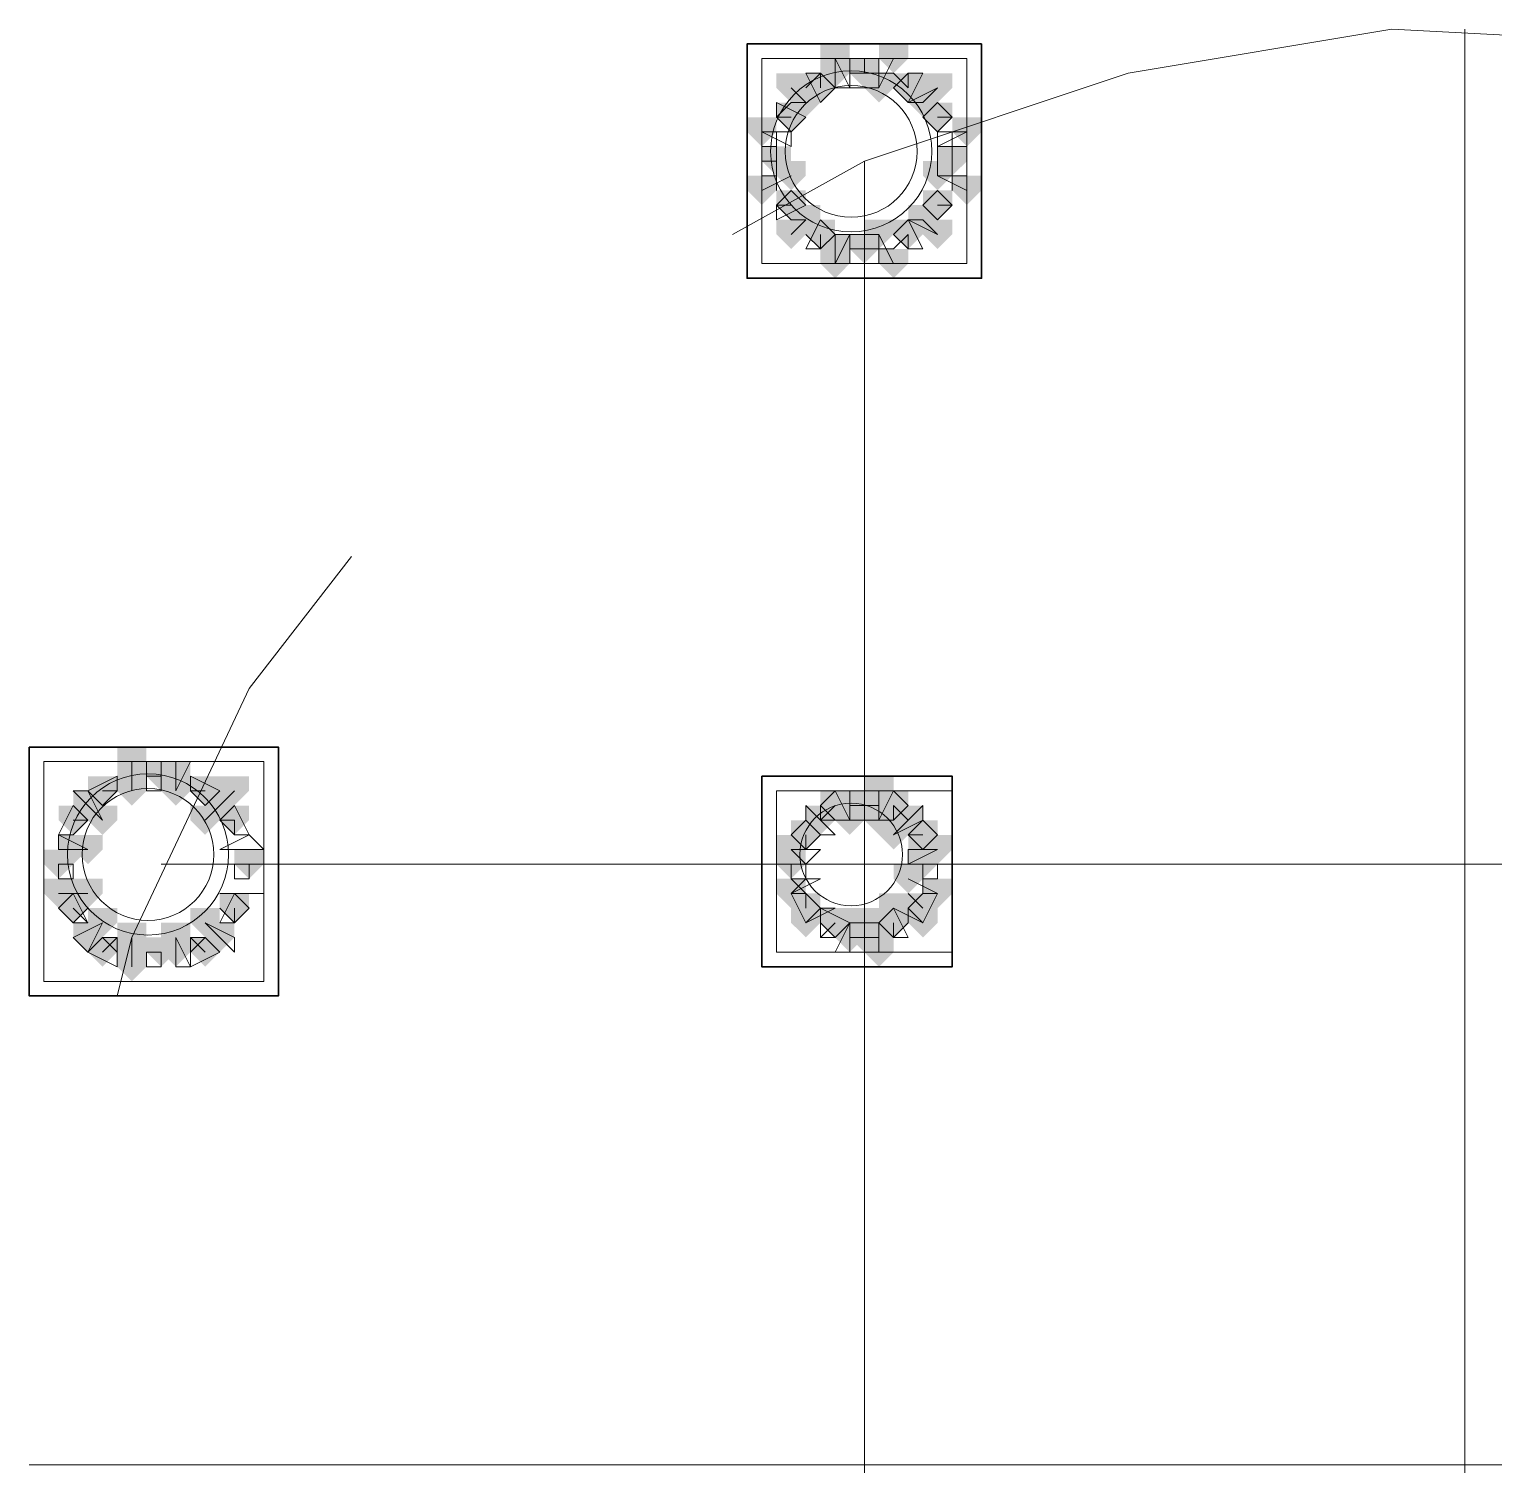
# Model space of a CAD drawing. Header units: millimetres. Extents: x 2315 to 4619, y 1334 to 1897.
# Drawn here: x 4026.05 to 4032.16, y 1554.71 to 1560.69 of the extents above; entities that cross this region are included whole.
import ezdxf

# ---------------------------------------------------------------- set-up
doc = ezdxf.new("R2010")
doc.units = ezdxf.units.MM
for name, color, linetype, true_color in [('PDF_10', 7, 'Continuous', 0x00b85c), ('PDF_AXIS', 7, 'Continuous', 0x00b85c), ('PDF_柱构件', 7, 'Continuous', 0x00b85c), ('PDF_转运站初步方案', 7, 'Continuous', 0x00b85c)]:
    doc.layers.add(name, color=color, linetype=linetype, true_color=true_color)
doc.layers.add('PDF_中心线层', color=1, linetype='Continuous')
doc.layers.add('PDF_粗实线层', color=7, linetype='Continuous')

msp = doc.modelspace()

# ---------------------------------------------------------------- hatches: boundary and pattern name
at = {"layer": 'PDF_10', "transparency": 33554559}
for points in [[(4029.5312, 1560.5703), (4029.4701, 1560.5703), (4029.4701, 1560.5093), (4029.5312, 1560.4482), (4029.5923, 1560.5093), (4029.5923, 1560.5703)], [(4029.5312, 1560.5703), (4029.4701, 1560.5703), (4029.4701, 1560.5093), (4029.5312, 1560.4482), (4029.5923, 1560.5093), (4029.5923, 1560.5703)], [(4029.348, 1560.5093), (4029.2869, 1560.5093), (4029.2869, 1560.4482), (4029.348, 1560.3871), (4029.4091, 1560.4482), (4029.4091, 1560.5093)], [(4029.348, 1560.5093), (4029.2869, 1560.5093), (4029.2869, 1560.4482), (4029.348, 1560.3871), (4029.4091, 1560.4482), (4029.4091, 1560.5093)], [(4029.7145, 1560.5093), (4029.6534, 1560.5093), (4029.6534, 1560.4482), (4029.7145, 1560.3871), (4029.7755, 1560.4482), (4029.7755, 1560.5093)], [(4029.7145, 1560.5093), (4029.6534, 1560.5093), (4029.6534, 1560.4482), (4029.7145, 1560.3871), (4029.7755, 1560.4482), (4029.7755, 1560.5093)], [(4029.2258, 1560.3871), (4029.1647, 1560.3871), (4029.1647, 1560.326), (4029.2258, 1560.2649), (4029.2869, 1560.326), (4029.2869, 1560.3871)], [(4029.2258, 1560.3871), (4029.1647, 1560.3871), (4029.1647, 1560.326), (4029.2258, 1560.2649), (4029.2869, 1560.326), (4029.2869, 1560.3871)], [(4029.8366, 1560.3871), (4029.7755, 1560.3871), (4029.7755, 1560.326), (4029.8366, 1560.2649), (4029.8977, 1560.326), (4029.8977, 1560.3871)], [(4029.8366, 1560.3871), (4029.7755, 1560.3871), (4029.7755, 1560.326), (4029.8366, 1560.2649), (4029.8977, 1560.326), (4029.8977, 1560.3871)], [(4029.1647, 1560.2039), (4029.1036, 1560.2039), (4029.1036, 1560.1428), (4029.1647, 1560.0817), (4029.2258, 1560.1428), (4029.2258, 1560.2039)], [(4029.1647, 1560.2039), (4029.1036, 1560.2039), (4029.1036, 1560.1428), (4029.1647, 1560.0817), (4029.2258, 1560.1428), (4029.2258, 1560.2039)], [(4029.8977, 1560.2039), (4029.8366, 1560.2039), (4029.8366, 1560.1428), (4029.8977, 1560.0817), (4029.9588, 1560.1428), (4029.9588, 1560.2039)], [(4029.8977, 1560.2039), (4029.8366, 1560.2039), (4029.8366, 1560.1428), (4029.8977, 1560.0817), (4029.9588, 1560.1428), (4029.9588, 1560.2039)], [(4029.8977, 1560.2039), (4029.8366, 1560.2039), (4029.8366, 1560.1428), (4029.8977, 1560.0817), (4029.9588, 1560.1428), (4029.9588, 1560.2039)], [(4029.2258, 1560.0206), (4029.1647, 1560.0206), (4029.1647, 1559.9595), (4029.2258, 1559.8985), (4029.2869, 1559.9595), (4029.2869, 1560.0206)], [(4029.2258, 1560.0206), (4029.1647, 1560.0206), (4029.1647, 1559.9595), (4029.2258, 1559.8985), (4029.2869, 1559.9595), (4029.2869, 1560.0206)], [(4029.8366, 1560.0206), (4029.7755, 1560.0206), (4029.7755, 1559.9595), (4029.8366, 1559.8985), (4029.8977, 1559.9595), (4029.8977, 1560.0206)], [(4029.8366, 1560.0206), (4029.7755, 1560.0206), (4029.7755, 1559.9595), (4029.8366, 1559.8985), (4029.8977, 1559.9595), (4029.8977, 1560.0206)], [(4029.348, 1559.8985), (4029.2869, 1559.8985), (4029.2869, 1559.8374), (4029.348, 1559.7763), (4029.4091, 1559.8374), (4029.4091, 1559.8985)], [(4029.348, 1559.8985), (4029.2869, 1559.8985), (4029.2869, 1559.8374), (4029.348, 1559.7763), (4029.4091, 1559.8374), (4029.4091, 1559.8985)], [(4029.7145, 1559.8985), (4029.6534, 1559.8985), (4029.6534, 1559.8374), (4029.7145, 1559.7763), (4029.7755, 1559.8374), (4029.7755, 1559.8985)], [(4029.7145, 1559.8985), (4029.6534, 1559.8985), (4029.6534, 1559.8374), (4029.7145, 1559.7763), (4029.7755, 1559.8374), (4029.7755, 1559.8985)], [(4029.5312, 1559.8374), (4029.4701, 1559.8374), (4029.4701, 1559.7763), (4029.5312, 1559.7152), (4029.5923, 1559.7763), (4029.5923, 1559.8374)], [(4029.5312, 1559.8374), (4029.4701, 1559.8374), (4029.4701, 1559.7763), (4029.5312, 1559.7152), (4029.5923, 1559.7763), (4029.5923, 1559.8374)], [(4026.5993, 1557.6385), (4026.5382, 1557.6385), (4026.5382, 1557.5774), (4026.5993, 1557.5163), (4026.6604, 1557.5774), (4026.6604, 1557.6385)], [(4026.5993, 1557.6385), (4026.5382, 1557.6385), (4026.5382, 1557.5774), (4026.5993, 1557.5163), (4026.6604, 1557.5774), (4026.6604, 1557.6385)], [(4026.355, 1557.5774), (4026.2939, 1557.5774), (4026.2939, 1557.5163), (4026.355, 1557.4552), (4026.4161, 1557.5163), (4026.4161, 1557.5774)], [(4026.355, 1557.5774), (4026.2939, 1557.5774), (4026.2939, 1557.5163), (4026.355, 1557.4552), (4026.4161, 1557.5163), (4026.4161, 1557.5774)], [(4026.7826, 1557.5774), (4026.7215, 1557.5774), (4026.7215, 1557.5163), (4026.7826, 1557.4552), (4026.8436, 1557.5163), (4026.8436, 1557.5774)], [(4026.7826, 1557.5774), (4026.7215, 1557.5774), (4026.7215, 1557.5163), (4026.7826, 1557.4552), (4026.8436, 1557.5163), (4026.8436, 1557.5774)], [(4029.4091, 1557.5163), (4029.348, 1557.5163), (4029.348, 1557.4552), (4029.4091, 1557.3941), (4029.4701, 1557.4552), (4029.4701, 1557.5163)], [(4029.4091, 1557.5163), (4029.348, 1557.5163), (4029.348, 1557.4552), (4029.4091, 1557.3941), (4029.4701, 1557.4552), (4029.4701, 1557.5163)], [(4029.5312, 1557.5163), (4029.4701, 1557.5163), (4029.4701, 1557.4552), (4029.5312, 1557.3941), (4029.5923, 1557.4552), (4029.5923, 1557.5163)], [(4029.5312, 1557.5163), (4029.4701, 1557.5163), (4029.4701, 1557.4552), (4029.5312, 1557.3941), (4029.5923, 1557.4552), (4029.5923, 1557.5163)], [(4029.6534, 1557.5163), (4029.5923, 1557.5163), (4029.5923, 1557.4552), (4029.6534, 1557.3941), (4029.7145, 1557.4552), (4029.7145, 1557.5163)], [(4029.6534, 1557.5163), (4029.5923, 1557.5163), (4029.5923, 1557.4552), (4029.6534, 1557.3941), (4029.7145, 1557.4552), (4029.7145, 1557.5163)], [(4026.2328, 1557.4552), (4026.1718, 1557.4552), (4026.1718, 1557.3941), (4026.2328, 1557.333), (4026.2939, 1557.3941), (4026.2939, 1557.4552)], [(4026.2328, 1557.4552), (4026.1718, 1557.4552), (4026.1718, 1557.3941), (4026.2328, 1557.333), (4026.2939, 1557.3941), (4026.2939, 1557.4552)], [(4026.9047, 1557.4552), (4026.8436, 1557.4552), (4026.8436, 1557.3941), (4026.9047, 1557.333), (4026.9658, 1557.3941), (4026.9658, 1557.4552)], [(4026.9047, 1557.4552), (4026.8436, 1557.4552), (4026.8436, 1557.3941), (4026.9047, 1557.333), (4026.9658, 1557.3941), (4026.9658, 1557.4552)], [(4029.2869, 1557.3941), (4029.2258, 1557.3941), (4029.2258, 1557.333), (4029.2869, 1557.272), (4029.348, 1557.333), (4029.348, 1557.3941)], [(4029.2869, 1557.3941), (4029.2258, 1557.3941), (4029.2258, 1557.333), (4029.2869, 1557.272), (4029.348, 1557.333), (4029.348, 1557.3941)], [(4029.2869, 1557.3941), (4029.2258, 1557.3941), (4029.2258, 1557.333), (4029.2869, 1557.272), (4029.348, 1557.333), (4029.348, 1557.3941)], [(4029.7755, 1557.3941), (4029.7145, 1557.3941), (4029.7145, 1557.333), (4029.7755, 1557.272), (4029.8366, 1557.333), (4029.8366, 1557.3941)], [(4029.7755, 1557.3941), (4029.7145, 1557.3941), (4029.7145, 1557.333), (4029.7755, 1557.272), (4029.8366, 1557.333), (4029.8366, 1557.3941)], [(4026.1718, 1557.272), (4026.1107, 1557.272), (4026.1107, 1557.2109), (4026.1718, 1557.1498), (4026.2328, 1557.2109), (4026.2328, 1557.272)], [(4026.1718, 1557.272), (4026.1107, 1557.272), (4026.1107, 1557.2109), (4026.1718, 1557.1498), (4026.2328, 1557.2109), (4026.2328, 1557.272)], [(4026.9658, 1557.272), (4026.9047, 1557.272), (4026.9047, 1557.2109), (4026.9658, 1557.1498), (4027.0269, 1557.2109), (4027.0269, 1557.272)], [(4026.9658, 1557.272), (4026.9047, 1557.272), (4026.9047, 1557.2109), (4026.9658, 1557.1498), (4027.0269, 1557.2109), (4027.0269, 1557.272)], [(4029.2258, 1557.272), (4029.1647, 1557.272), (4029.1647, 1557.2109), (4029.2258, 1557.1498), (4029.2869, 1557.2109), (4029.2869, 1557.272)], [(4029.2258, 1557.272), (4029.1647, 1557.272), (4029.1647, 1557.2109), (4029.2258, 1557.1498), (4029.2869, 1557.2109), (4029.2869, 1557.272)], [(4029.7755, 1557.272), (4029.7145, 1557.272), (4029.7145, 1557.2109), (4029.7755, 1557.1498), (4029.8366, 1557.2109), (4029.8366, 1557.272)], [(4029.7755, 1557.272), (4029.7145, 1557.272), (4029.7145, 1557.2109), (4029.7755, 1557.1498), (4029.8366, 1557.2109), (4029.8366, 1557.272)], [(4026.2328, 1557.0887), (4026.1718, 1557.0887), (4026.1718, 1557.0276), (4026.2328, 1556.9666), (4026.2939, 1557.0276), (4026.2939, 1557.0887)], [(4026.2328, 1557.0887), (4026.1718, 1557.0887), (4026.1718, 1557.0276), (4026.2328, 1556.9666), (4026.2939, 1557.0276), (4026.2939, 1557.0887)], [(4026.9047, 1557.0887), (4026.8436, 1557.0887), (4026.8436, 1557.0276), (4026.9047, 1556.9666), (4026.9658, 1557.0276), (4026.9658, 1557.0887)], [(4026.9047, 1557.0887), (4026.8436, 1557.0887), (4026.8436, 1557.0276), (4026.9047, 1556.9666), (4026.9658, 1557.0276), (4026.9658, 1557.0887)], [(4029.2869, 1557.0887), (4029.2258, 1557.0887), (4029.2258, 1557.0276), (4029.2869, 1556.9666), (4029.348, 1557.0276), (4029.348, 1557.0887)], [(4029.2869, 1557.0887), (4029.2258, 1557.0887), (4029.2258, 1557.0276), (4029.2869, 1556.9666), (4029.348, 1557.0276), (4029.348, 1557.0887)], [(4029.7755, 1557.0887), (4029.7145, 1557.0887), (4029.7145, 1557.0276), (4029.7755, 1556.9666), (4029.8366, 1557.0276), (4029.8366, 1557.0887)], [(4029.7755, 1557.0887), (4029.7145, 1557.0887), (4029.7145, 1557.0276), (4029.7755, 1556.9666), (4029.8366, 1557.0276), (4029.8366, 1557.0887)], [(4029.4091, 1557.0276), (4029.348, 1557.0276), (4029.348, 1556.9666), (4029.4091, 1556.9055), (4029.4701, 1556.9666), (4029.4701, 1557.0276)], [(4029.4091, 1557.0276), (4029.348, 1557.0276), (4029.348, 1556.9666), (4029.4091, 1556.9055), (4029.4701, 1556.9666), (4029.4701, 1557.0276)], [(4029.6534, 1557.0276), (4029.5923, 1557.0276), (4029.5923, 1556.9666), (4029.6534, 1556.9055), (4029.7145, 1556.9666), (4029.7145, 1557.0276)], [(4029.6534, 1557.0276), (4029.5923, 1557.0276), (4029.5923, 1556.9666), (4029.6534, 1556.9055), (4029.7145, 1556.9666), (4029.7145, 1557.0276)], [(4029.5312, 1556.9666), (4029.4701, 1556.9666), (4029.4701, 1556.9055), (4029.5312, 1556.8444), (4029.5923, 1556.9055), (4029.5923, 1556.9666)], [(4029.5312, 1556.9666), (4029.4701, 1556.9666), (4029.4701, 1556.9055), (4029.5312, 1556.8444), (4029.5923, 1556.9055), (4029.5923, 1556.9666)], [(4026.355, 1556.9055), (4026.2939, 1556.9055), (4026.2939, 1556.8444), (4026.355, 1556.7833), (4026.4161, 1556.8444), (4026.4161, 1556.9055)], [(4026.355, 1556.9055), (4026.2939, 1556.9055), (4026.2939, 1556.8444), (4026.355, 1556.7833), (4026.4161, 1556.8444), (4026.4161, 1556.9055)], [(4026.5993, 1556.9055), (4026.5382, 1556.9055), (4026.5382, 1556.8444), (4026.5993, 1556.7833), (4026.6604, 1556.8444), (4026.6604, 1556.9055)], [(4026.5993, 1556.9055), (4026.5382, 1556.9055), (4026.5382, 1556.8444), (4026.5993, 1556.7833), (4026.6604, 1556.8444), (4026.6604, 1556.9055)], [(4026.7826, 1556.9055), (4026.7215, 1556.9055), (4026.7215, 1556.8444), (4026.7826, 1556.7833), (4026.8436, 1556.8444), (4026.8436, 1556.9055)], [(4026.7826, 1556.9055), (4026.7215, 1556.9055), (4026.7215, 1556.8444), (4026.7826, 1556.7833), (4026.8436, 1556.8444), (4026.8436, 1556.9055)]]:
    msp.add_hatch(color=256, dxfattribs=at).paths.add_polyline_path(points)
at = {"layer": 'PDF_柱构件', "transparency": 33554559}
for points in [[(4029.4091, 1560.6314), (4029.348, 1560.6314), (4029.348, 1560.5703), (4029.4091, 1560.5093), (4029.4701, 1560.5703), (4029.4701, 1560.6314)], [(4029.6534, 1560.6314), (4029.5923, 1560.6314), (4029.5923, 1560.5703), (4029.6534, 1560.5093), (4029.7145, 1560.5703), (4029.7145, 1560.6314)], [(4029.4091, 1560.5703), (4029.348, 1560.5703), (4029.348, 1560.5093), (4029.4091, 1560.4482), (4029.4701, 1560.5093), (4029.4701, 1560.5703)], [(4029.2258, 1560.5093), (4029.1647, 1560.5093), (4029.1647, 1560.4482), (4029.2258, 1560.3871), (4029.2869, 1560.4482), (4029.2869, 1560.5093)], [(4029.5923, 1560.5093), (4029.5312, 1560.5093), (4029.5312, 1560.4482), (4029.5923, 1560.3871), (4029.6534, 1560.4482), (4029.6534, 1560.5093)], [(4029.8366, 1560.5093), (4029.7755, 1560.5093), (4029.7755, 1560.4482), (4029.8366, 1560.3871), (4029.8977, 1560.4482), (4029.8977, 1560.5093)], [(4029.2869, 1560.4482), (4029.2258, 1560.4482), (4029.2258, 1560.3871), (4029.2869, 1560.326), (4029.348, 1560.3871), (4029.348, 1560.4482)], [(4029.7755, 1560.4482), (4029.7145, 1560.4482), (4029.7145, 1560.3871), (4029.7755, 1560.326), (4029.8366, 1560.3871), (4029.8366, 1560.4482)], [(4029.1036, 1560.326), (4029.0426, 1560.326), (4029.0426, 1560.2649), (4029.1036, 1560.2039), (4029.1647, 1560.2649), (4029.1647, 1560.326)], [(4029.9588, 1560.326), (4029.8977, 1560.326), (4029.8977, 1560.2649), (4029.9588, 1560.2039), (4030.0199, 1560.2649), (4030.0199, 1560.326)], [(4029.2258, 1560.1428), (4029.1647, 1560.1428), (4029.1647, 1560.0817), (4029.2258, 1560.0206), (4029.2869, 1560.0817), (4029.2869, 1560.1428)], [(4029.8366, 1560.1428), (4029.7755, 1560.1428), (4029.7755, 1560.0817), (4029.8366, 1560.0206), (4029.8977, 1560.0817), (4029.8977, 1560.1428)], [(4029.1036, 1560.0817), (4029.0426, 1560.0817), (4029.0426, 1560.0206), (4029.1036, 1559.9595), (4029.1647, 1560.0206), (4029.1647, 1560.0817)], [(4029.9588, 1560.0817), (4029.8977, 1560.0817), (4029.8977, 1560.0206), (4029.9588, 1559.9595), (4030.0199, 1560.0206), (4030.0199, 1560.0817)], [(4029.2869, 1559.9595), (4029.2258, 1559.9595), (4029.2258, 1559.8985), (4029.2869, 1559.8374), (4029.348, 1559.8985), (4029.348, 1559.9595)], [(4029.7755, 1559.9595), (4029.7145, 1559.9595), (4029.7145, 1559.8985), (4029.7755, 1559.8374), (4029.8366, 1559.8985), (4029.8366, 1559.9595)], [(4029.2258, 1559.8985), (4029.1647, 1559.8985), (4029.1647, 1559.8374), (4029.2258, 1559.7763), (4029.2869, 1559.8374), (4029.2869, 1559.8985)], [(4029.5923, 1559.8985), (4029.5312, 1559.8985), (4029.5312, 1559.8374), (4029.5923, 1559.7763), (4029.6534, 1559.8374), (4029.6534, 1559.8985)], [(4029.8366, 1559.8985), (4029.7755, 1559.8985), (4029.7755, 1559.8374), (4029.8366, 1559.7763), (4029.8977, 1559.8374), (4029.8977, 1559.8985)], [(4029.4091, 1559.8374), (4029.348, 1559.8374), (4029.348, 1559.7763), (4029.4091, 1559.7152), (4029.4701, 1559.7763), (4029.4701, 1559.8374)], [(4029.4091, 1559.7763), (4029.348, 1559.7763), (4029.348, 1559.7152), (4029.4091, 1559.6541), (4029.4701, 1559.7152), (4029.4701, 1559.7763)], [(4029.6534, 1559.7763), (4029.5923, 1559.7763), (4029.5923, 1559.7152), (4029.6534, 1559.6541), (4029.7145, 1559.7152), (4029.7145, 1559.7763)], [(4026.4772, 1557.6995), (4026.4161, 1557.6995), (4026.4161, 1557.6385), (4026.4772, 1557.5774), (4026.5382, 1557.6385), (4026.5382, 1557.6995)], [(4026.4772, 1557.6385), (4026.4161, 1557.6385), (4026.4161, 1557.5774), (4026.4772, 1557.5163), (4026.5382, 1557.5774), (4026.5382, 1557.6385)], [(4026.6604, 1557.6385), (4026.5993, 1557.6385), (4026.5993, 1557.5774), (4026.6604, 1557.5163), (4026.7215, 1557.5774), (4026.7215, 1557.6385)], [(4026.4772, 1557.5774), (4026.4161, 1557.5774), (4026.4161, 1557.5163), (4026.4772, 1557.4552), (4026.5382, 1557.5163), (4026.5382, 1557.5774)], [(4026.6604, 1557.5774), (4026.5993, 1557.5774), (4026.5993, 1557.5163), (4026.6604, 1557.4552), (4026.7215, 1557.5163), (4026.7215, 1557.5774)], [(4026.9047, 1557.5774), (4026.8436, 1557.5774), (4026.8436, 1557.5163), (4026.9047, 1557.4552), (4026.9658, 1557.5163), (4026.9658, 1557.5774)], [(4029.5923, 1557.5774), (4029.5312, 1557.5774), (4029.5312, 1557.5163), (4029.5923, 1557.4552), (4029.6534, 1557.5163), (4029.6534, 1557.5774)], [(4026.2939, 1557.5163), (4026.2328, 1557.5163), (4026.2328, 1557.4552), (4026.2939, 1557.3941), (4026.355, 1557.4552), (4026.355, 1557.5163)], [(4026.8436, 1557.5163), (4026.7826, 1557.5163), (4026.7826, 1557.4552), (4026.8436, 1557.3941), (4026.9047, 1557.4552), (4026.9047, 1557.5163)], [(4029.4701, 1557.5163), (4029.4091, 1557.5163), (4029.4091, 1557.4552), (4029.4701, 1557.3941), (4029.5312, 1557.4552), (4029.5312, 1557.5163)], [(4029.5923, 1557.5163), (4029.5312, 1557.5163), (4029.5312, 1557.4552), (4029.5923, 1557.3941), (4029.6534, 1557.4552), (4029.6534, 1557.5163)], [(4026.355, 1557.4552), (4026.2939, 1557.4552), (4026.2939, 1557.3941), (4026.355, 1557.333), (4026.4161, 1557.3941), (4026.4161, 1557.4552)], [(4026.7826, 1557.4552), (4026.7215, 1557.4552), (4026.7215, 1557.3941), (4026.7826, 1557.333), (4026.8436, 1557.3941), (4026.8436, 1557.4552)], [(4029.348, 1557.4552), (4029.2869, 1557.4552), (4029.2869, 1557.3941), (4029.348, 1557.333), (4029.4091, 1557.3941), (4029.4091, 1557.4552)], [(4029.4701, 1557.4552), (4029.4091, 1557.4552), (4029.4091, 1557.3941), (4029.4701, 1557.333), (4029.5312, 1557.3941), (4029.5312, 1557.4552)], [(4029.5923, 1557.4552), (4029.5312, 1557.4552), (4029.5312, 1557.3941), (4029.5923, 1557.333), (4029.6534, 1557.3941), (4029.6534, 1557.4552)], [(4029.7145, 1557.4552), (4029.6534, 1557.4552), (4029.6534, 1557.3941), (4029.7145, 1557.333), (4029.7755, 1557.3941), (4029.7755, 1557.4552)], [(4029.6534, 1557.3941), (4029.5923, 1557.3941), (4029.5923, 1557.333), (4029.6534, 1557.272), (4029.7145, 1557.333), (4029.7145, 1557.3941)], [(4026.2328, 1557.333), (4026.1718, 1557.333), (4026.1718, 1557.272), (4026.2328, 1557.2109), (4026.2939, 1557.272), (4026.2939, 1557.333)], [(4026.2939, 1557.333), (4026.2328, 1557.333), (4026.2328, 1557.272), (4026.2939, 1557.2109), (4026.355, 1557.272), (4026.355, 1557.333)], [(4029.2258, 1557.333), (4029.1647, 1557.333), (4029.1647, 1557.272), (4029.2258, 1557.2109), (4029.2869, 1557.272), (4029.2869, 1557.333)], [(4029.7755, 1557.333), (4029.7145, 1557.333), (4029.7145, 1557.272), (4029.7755, 1557.2109), (4029.8366, 1557.272), (4029.8366, 1557.333)], [(4029.8366, 1557.333), (4029.7755, 1557.333), (4029.7755, 1557.272), (4029.8366, 1557.2109), (4029.8977, 1557.272), (4029.8977, 1557.333)], [(4029.7145, 1557.2109), (4029.6534, 1557.2109), (4029.6534, 1557.1498), (4029.7145, 1557.0887), (4029.7755, 1557.1498), (4029.7755, 1557.2109)], [(4026.1718, 1557.1498), (4026.1107, 1557.1498), (4026.1107, 1557.0887), (4026.1718, 1557.0276), (4026.2328, 1557.0887), (4026.2328, 1557.1498)], [(4026.2328, 1557.1498), (4026.1718, 1557.1498), (4026.1718, 1557.0887), (4026.2328, 1557.0276), (4026.2939, 1557.0887), (4026.2939, 1557.1498)], [(4026.2939, 1557.1498), (4026.2328, 1557.1498), (4026.2328, 1557.0887), (4026.2939, 1557.0276), (4026.355, 1557.0887), (4026.355, 1557.1498)], [(4029.2258, 1557.1498), (4029.1647, 1557.1498), (4029.1647, 1557.0887), (4029.2258, 1557.0276), (4029.2869, 1557.0887), (4029.2869, 1557.1498)], [(4029.8366, 1557.1498), (4029.7755, 1557.1498), (4029.7755, 1557.0887), (4029.8366, 1557.0276), (4029.8977, 1557.0887), (4029.8977, 1557.1498)], [(4029.6534, 1557.0887), (4029.5923, 1557.0887), (4029.5923, 1557.0276), (4029.6534, 1556.9666), (4029.7145, 1557.0276), (4029.7145, 1557.0887)], [(4026.355, 1557.0276), (4026.2939, 1557.0276), (4026.2939, 1556.9666), (4026.355, 1556.9055), (4026.4161, 1556.9666), (4026.4161, 1557.0276)], [(4026.7826, 1557.0276), (4026.7215, 1557.0276), (4026.7215, 1556.9666), (4026.7826, 1556.9055), (4026.8436, 1556.9666), (4026.8436, 1557.0276)], [(4029.2869, 1557.0276), (4029.2258, 1557.0276), (4029.2258, 1556.9666), (4029.2869, 1556.9055), (4029.348, 1556.9666), (4029.348, 1557.0276)], [(4029.4701, 1557.0276), (4029.4091, 1557.0276), (4029.4091, 1556.9666), (4029.4701, 1556.9055), (4029.5312, 1556.9666), (4029.5312, 1557.0276)], [(4029.5923, 1557.0276), (4029.5312, 1557.0276), (4029.5312, 1556.9666), (4029.5923, 1556.9055), (4029.6534, 1556.9666), (4029.6534, 1557.0276)], [(4029.7755, 1557.0276), (4029.7145, 1557.0276), (4029.7145, 1556.9666), (4029.7755, 1556.9055), (4029.8366, 1556.9666), (4029.8366, 1557.0276)], [(4026.2939, 1556.9666), (4026.2328, 1556.9666), (4026.2328, 1556.9055), (4026.2939, 1556.8444), (4026.355, 1556.9055), (4026.355, 1556.9666)], [(4026.4772, 1556.9666), (4026.4161, 1556.9666), (4026.4161, 1556.9055), (4026.4772, 1556.8444), (4026.5382, 1556.9055), (4026.5382, 1556.9666)], [(4026.6604, 1556.9666), (4026.5993, 1556.9666), (4026.5993, 1556.9055), (4026.6604, 1556.8444), (4026.7215, 1556.9055), (4026.7215, 1556.9666)], [(4026.8436, 1556.9666), (4026.7826, 1556.9666), (4026.7826, 1556.9055), (4026.8436, 1556.8444), (4026.9047, 1556.9055), (4026.9047, 1556.9666)], [(4029.4701, 1556.9666), (4029.4091, 1556.9666), (4029.4091, 1556.9055), (4029.4701, 1556.8444), (4029.5312, 1556.9055), (4029.5312, 1556.9666)], [(4029.5923, 1556.9666), (4029.5312, 1556.9666), (4029.5312, 1556.9055), (4029.5923, 1556.8444), (4029.6534, 1556.9055), (4029.6534, 1556.9666)], [(4026.4772, 1556.9055), (4026.4161, 1556.9055), (4026.4161, 1556.8444), (4026.4772, 1556.7833), (4026.5382, 1556.8444), (4026.5382, 1556.9055)], [(4026.6604, 1556.9055), (4026.5993, 1556.9055), (4026.5993, 1556.8444), (4026.6604, 1556.7833), (4026.7215, 1556.8444), (4026.7215, 1556.9055)], [(4029.5923, 1556.9055), (4029.5312, 1556.9055), (4029.5312, 1556.8444), (4029.5923, 1556.7833), (4029.6534, 1556.8444), (4029.6534, 1556.9055)], [(4026.4772, 1556.8444), (4026.4161, 1556.8444), (4026.4161, 1556.7833), (4026.4772, 1556.7222), (4026.5382, 1556.7833), (4026.5382, 1556.8444)]]:
    msp.add_hatch(color=256, dxfattribs=at).paths.add_polyline_path(points)
at = {"layer": 'PDF_转运站初步方案', "transparency": 33554559}
for points in [[(4029.5312, 1560.5703), (4029.4701, 1560.5703), (4029.4701, 1560.5093), (4029.5312, 1560.4482), (4029.5923, 1560.5093), (4029.5923, 1560.5703)], [(4029.5312, 1560.5703), (4029.4701, 1560.5703), (4029.4701, 1560.5093), (4029.5312, 1560.4482), (4029.5923, 1560.5093), (4029.5923, 1560.5703)], [(4029.348, 1560.5093), (4029.2869, 1560.5093), (4029.2869, 1560.4482), (4029.348, 1560.3871), (4029.4091, 1560.4482), (4029.4091, 1560.5093)], [(4029.348, 1560.5093), (4029.2869, 1560.5093), (4029.2869, 1560.4482), (4029.348, 1560.3871), (4029.4091, 1560.4482), (4029.4091, 1560.5093)], [(4029.7145, 1560.5093), (4029.6534, 1560.5093), (4029.6534, 1560.4482), (4029.7145, 1560.3871), (4029.7755, 1560.4482), (4029.7755, 1560.5093)], [(4029.7145, 1560.5093), (4029.6534, 1560.5093), (4029.6534, 1560.4482), (4029.7145, 1560.3871), (4029.7755, 1560.4482), (4029.7755, 1560.5093)], [(4029.2258, 1560.3871), (4029.1647, 1560.3871), (4029.1647, 1560.326), (4029.2258, 1560.2649), (4029.2869, 1560.326), (4029.2869, 1560.3871)], [(4029.2258, 1560.3871), (4029.1647, 1560.3871), (4029.1647, 1560.326), (4029.2258, 1560.2649), (4029.2869, 1560.326), (4029.2869, 1560.3871)], [(4029.8366, 1560.3871), (4029.7755, 1560.3871), (4029.7755, 1560.326), (4029.8366, 1560.2649), (4029.8977, 1560.326), (4029.8977, 1560.3871)], [(4029.8366, 1560.3871), (4029.7755, 1560.3871), (4029.7755, 1560.326), (4029.8366, 1560.2649), (4029.8977, 1560.326), (4029.8977, 1560.3871)], [(4029.1647, 1560.2039), (4029.1036, 1560.2039), (4029.1036, 1560.1428), (4029.1647, 1560.0817), (4029.2258, 1560.1428), (4029.2258, 1560.2039)], [(4029.1647, 1560.2039), (4029.1036, 1560.2039), (4029.1036, 1560.1428), (4029.1647, 1560.0817), (4029.2258, 1560.1428), (4029.2258, 1560.2039)], [(4029.8977, 1560.2039), (4029.8366, 1560.2039), (4029.8366, 1560.1428), (4029.8977, 1560.0817), (4029.9588, 1560.1428), (4029.9588, 1560.2039)], [(4029.8977, 1560.2039), (4029.8366, 1560.2039), (4029.8366, 1560.1428), (4029.8977, 1560.0817), (4029.9588, 1560.1428), (4029.9588, 1560.2039)], [(4029.2258, 1560.0206), (4029.1647, 1560.0206), (4029.1647, 1559.9595), (4029.2258, 1559.8985), (4029.2869, 1559.9595), (4029.2869, 1560.0206)], [(4029.2258, 1560.0206), (4029.1647, 1560.0206), (4029.1647, 1559.9595), (4029.2258, 1559.8985), (4029.2869, 1559.9595), (4029.2869, 1560.0206)], [(4029.8366, 1560.0206), (4029.7755, 1560.0206), (4029.7755, 1559.9595), (4029.8366, 1559.8985), (4029.8977, 1559.9595), (4029.8977, 1560.0206)], [(4029.8366, 1560.0206), (4029.7755, 1560.0206), (4029.7755, 1559.9595), (4029.8366, 1559.8985), (4029.8977, 1559.9595), (4029.8977, 1560.0206)], [(4029.348, 1559.8985), (4029.2869, 1559.8985), (4029.2869, 1559.8374), (4029.348, 1559.7763), (4029.4091, 1559.8374), (4029.4091, 1559.8985)], [(4029.348, 1559.8985), (4029.2869, 1559.8985), (4029.2869, 1559.8374), (4029.348, 1559.7763), (4029.4091, 1559.8374), (4029.4091, 1559.8985)], [(4029.7145, 1559.8985), (4029.6534, 1559.8985), (4029.6534, 1559.8374), (4029.7145, 1559.7763), (4029.7755, 1559.8374), (4029.7755, 1559.8985)], [(4029.7145, 1559.8985), (4029.6534, 1559.8985), (4029.6534, 1559.8374), (4029.7145, 1559.7763), (4029.7755, 1559.8374), (4029.7755, 1559.8985)], [(4029.5312, 1559.8374), (4029.4701, 1559.8374), (4029.4701, 1559.7763), (4029.5312, 1559.7152), (4029.5923, 1559.7763), (4029.5923, 1559.8374)], [(4029.5312, 1559.8374), (4029.4701, 1559.8374), (4029.4701, 1559.7763), (4029.5312, 1559.7152), (4029.5923, 1559.7763), (4029.5923, 1559.8374)], [(4026.5993, 1557.6385), (4026.5382, 1557.6385), (4026.5382, 1557.5774), (4026.5993, 1557.5163), (4026.6604, 1557.5774), (4026.6604, 1557.6385)], [(4026.5993, 1557.6385), (4026.5382, 1557.6385), (4026.5382, 1557.5774), (4026.5993, 1557.5163), (4026.6604, 1557.5774), (4026.6604, 1557.6385)], [(4026.355, 1557.5774), (4026.2939, 1557.5774), (4026.2939, 1557.5163), (4026.355, 1557.4552), (4026.4161, 1557.5163), (4026.4161, 1557.5774)], [(4026.355, 1557.5774), (4026.2939, 1557.5774), (4026.2939, 1557.5163), (4026.355, 1557.4552), (4026.4161, 1557.5163), (4026.4161, 1557.5774)], [(4026.7826, 1557.5774), (4026.7215, 1557.5774), (4026.7215, 1557.5163), (4026.7826, 1557.4552), (4026.8436, 1557.5163), (4026.8436, 1557.5774)], [(4026.7826, 1557.5774), (4026.7215, 1557.5774), (4026.7215, 1557.5163), (4026.7826, 1557.4552), (4026.8436, 1557.5163), (4026.8436, 1557.5774)], [(4029.4091, 1557.5163), (4029.348, 1557.5163), (4029.348, 1557.4552), (4029.4091, 1557.3941), (4029.4701, 1557.4552), (4029.4701, 1557.5163)], [(4029.4091, 1557.5163), (4029.348, 1557.5163), (4029.348, 1557.4552), (4029.4091, 1557.3941), (4029.4701, 1557.4552), (4029.4701, 1557.5163)], [(4029.5312, 1557.5163), (4029.4701, 1557.5163), (4029.4701, 1557.4552), (4029.5312, 1557.3941), (4029.5923, 1557.4552), (4029.5923, 1557.5163)], [(4029.5312, 1557.5163), (4029.4701, 1557.5163), (4029.4701, 1557.4552), (4029.5312, 1557.3941), (4029.5923, 1557.4552), (4029.5923, 1557.5163)], [(4029.6534, 1557.5163), (4029.5923, 1557.5163), (4029.5923, 1557.4552), (4029.6534, 1557.3941), (4029.7145, 1557.4552), (4029.7145, 1557.5163)], [(4029.6534, 1557.5163), (4029.5923, 1557.5163), (4029.5923, 1557.4552), (4029.6534, 1557.3941), (4029.7145, 1557.4552), (4029.7145, 1557.5163)], [(4026.2328, 1557.4552), (4026.1718, 1557.4552), (4026.1718, 1557.3941), (4026.2328, 1557.333), (4026.2939, 1557.3941), (4026.2939, 1557.4552)], [(4026.2328, 1557.4552), (4026.1718, 1557.4552), (4026.1718, 1557.3941), (4026.2328, 1557.333), (4026.2939, 1557.3941), (4026.2939, 1557.4552)], [(4026.9047, 1557.4552), (4026.8436, 1557.4552), (4026.8436, 1557.3941), (4026.9047, 1557.333), (4026.9658, 1557.3941), (4026.9658, 1557.4552)], [(4026.9047, 1557.4552), (4026.8436, 1557.4552), (4026.8436, 1557.3941), (4026.9047, 1557.333), (4026.9658, 1557.3941), (4026.9658, 1557.4552)], [(4029.2869, 1557.3941), (4029.2258, 1557.3941), (4029.2258, 1557.333), (4029.2869, 1557.272), (4029.348, 1557.333), (4029.348, 1557.3941)], [(4029.2869, 1557.3941), (4029.2258, 1557.3941), (4029.2258, 1557.333), (4029.2869, 1557.272), (4029.348, 1557.333), (4029.348, 1557.3941)], [(4029.7755, 1557.3941), (4029.7145, 1557.3941), (4029.7145, 1557.333), (4029.7755, 1557.272), (4029.8366, 1557.333), (4029.8366, 1557.3941)], [(4029.7755, 1557.3941), (4029.7145, 1557.3941), (4029.7145, 1557.333), (4029.7755, 1557.272), (4029.8366, 1557.333), (4029.8366, 1557.3941)], [(4026.1718, 1557.272), (4026.1107, 1557.272), (4026.1107, 1557.2109), (4026.1718, 1557.1498), (4026.2328, 1557.2109), (4026.2328, 1557.272)], [(4026.1718, 1557.272), (4026.1107, 1557.272), (4026.1107, 1557.2109), (4026.1718, 1557.1498), (4026.2328, 1557.2109), (4026.2328, 1557.272)], [(4026.9658, 1557.272), (4026.9047, 1557.272), (4026.9047, 1557.2109), (4026.9658, 1557.1498), (4027.0269, 1557.2109), (4027.0269, 1557.272)], [(4026.9658, 1557.272), (4026.9047, 1557.272), (4026.9047, 1557.2109), (4026.9658, 1557.1498), (4027.0269, 1557.2109), (4027.0269, 1557.272)], [(4029.2258, 1557.272), (4029.1647, 1557.272), (4029.1647, 1557.2109), (4029.2258, 1557.1498), (4029.2869, 1557.2109), (4029.2869, 1557.272)], [(4029.2258, 1557.272), (4029.1647, 1557.272), (4029.1647, 1557.2109), (4029.2258, 1557.1498), (4029.2869, 1557.2109), (4029.2869, 1557.272)], [(4029.7755, 1557.272), (4029.7145, 1557.272), (4029.7145, 1557.2109), (4029.7755, 1557.1498), (4029.8366, 1557.2109), (4029.8366, 1557.272)], [(4029.7755, 1557.272), (4029.7145, 1557.272), (4029.7145, 1557.2109), (4029.7755, 1557.1498), (4029.8366, 1557.2109), (4029.8366, 1557.272)], [(4026.2328, 1557.0887), (4026.1718, 1557.0887), (4026.1718, 1557.0276), (4026.2328, 1556.9666), (4026.2939, 1557.0276), (4026.2939, 1557.0887)], [(4026.2328, 1557.0887), (4026.1718, 1557.0887), (4026.1718, 1557.0276), (4026.2328, 1556.9666), (4026.2939, 1557.0276), (4026.2939, 1557.0887)], [(4026.9047, 1557.0887), (4026.8436, 1557.0887), (4026.8436, 1557.0276), (4026.9047, 1556.9666), (4026.9658, 1557.0276), (4026.9658, 1557.0887)], [(4026.9047, 1557.0887), (4026.8436, 1557.0887), (4026.8436, 1557.0276), (4026.9047, 1556.9666), (4026.9658, 1557.0276), (4026.9658, 1557.0887)], [(4029.2869, 1557.0887), (4029.2258, 1557.0887), (4029.2258, 1557.0276), (4029.2869, 1556.9666), (4029.348, 1557.0276), (4029.348, 1557.0887)], [(4029.2869, 1557.0887), (4029.2258, 1557.0887), (4029.2258, 1557.0276), (4029.2869, 1556.9666), (4029.348, 1557.0276), (4029.348, 1557.0887)], [(4029.7755, 1557.0887), (4029.7145, 1557.0887), (4029.7145, 1557.0276), (4029.7755, 1556.9666), (4029.8366, 1557.0276), (4029.8366, 1557.0887)], [(4029.7755, 1557.0887), (4029.7145, 1557.0887), (4029.7145, 1557.0276), (4029.7755, 1556.9666), (4029.8366, 1557.0276), (4029.8366, 1557.0887)], [(4029.4091, 1557.0276), (4029.348, 1557.0276), (4029.348, 1556.9666), (4029.4091, 1556.9055), (4029.4701, 1556.9666), (4029.4701, 1557.0276)], [(4029.4091, 1557.0276), (4029.348, 1557.0276), (4029.348, 1556.9666), (4029.4091, 1556.9055), (4029.4701, 1556.9666), (4029.4701, 1557.0276)], [(4029.6534, 1557.0276), (4029.5923, 1557.0276), (4029.5923, 1556.9666), (4029.6534, 1556.9055), (4029.7145, 1556.9666), (4029.7145, 1557.0276)], [(4029.6534, 1557.0276), (4029.5923, 1557.0276), (4029.5923, 1556.9666), (4029.6534, 1556.9055), (4029.7145, 1556.9666), (4029.7145, 1557.0276)], [(4029.5312, 1556.9666), (4029.4701, 1556.9666), (4029.4701, 1556.9055), (4029.5312, 1556.8444), (4029.5923, 1556.9055), (4029.5923, 1556.9666)], [(4029.5312, 1556.9666), (4029.4701, 1556.9666), (4029.4701, 1556.9055), (4029.5312, 1556.8444), (4029.5923, 1556.9055), (4029.5923, 1556.9666)], [(4026.355, 1556.9055), (4026.2939, 1556.9055), (4026.2939, 1556.8444), (4026.355, 1556.7833), (4026.4161, 1556.8444), (4026.4161, 1556.9055)], [(4026.355, 1556.9055), (4026.2939, 1556.9055), (4026.2939, 1556.8444), (4026.355, 1556.7833), (4026.4161, 1556.8444), (4026.4161, 1556.9055)], [(4026.5993, 1556.9055), (4026.5382, 1556.9055), (4026.5382, 1556.8444), (4026.5993, 1556.7833), (4026.6604, 1556.8444), (4026.6604, 1556.9055)], [(4026.5993, 1556.9055), (4026.5382, 1556.9055), (4026.5382, 1556.8444), (4026.5993, 1556.7833), (4026.6604, 1556.8444), (4026.6604, 1556.9055)], [(4026.7826, 1556.9055), (4026.7215, 1556.9055), (4026.7215, 1556.8444), (4026.7826, 1556.7833), (4026.8436, 1556.8444), (4026.8436, 1556.9055)], [(4026.7826, 1556.9055), (4026.7215, 1556.9055), (4026.7215, 1556.8444), (4026.7826, 1556.7833), (4026.8436, 1556.8444), (4026.8436, 1556.9055)]]:
    msp.add_hatch(color=256, dxfattribs=at).paths.add_polyline_path(points)

# ---------------------------------------------------------------- linework, layer by layer
at = {"layer": 'PDF_10', "lineweight": 18}
for points in [[(4029.5312, 1560.5093), (4029.5312, 1560.5703)], [(4029.348, 1560.4482), (4029.348, 1560.5093), (4029.2869, 1560.4482)], [(4029.5923, 1560.5093), (4029.4701, 1560.5093)], [(4029.7145, 1560.5093), (4029.7145, 1560.4482), (4029.6534, 1560.5093)], [(4029.2258, 1560.3871), (4029.1647, 1560.326), (4029.2258, 1560.326)], [(4029.8366, 1560.326), (4029.8977, 1560.326), (4029.8366, 1560.3871)], [(4029.1647, 1560.2039), (4029.1647, 1560.0817)], [(4029.8977, 1560.0817), (4029.8977, 1560.2039)], [(4029.1647, 1560.1428), (4029.1036, 1560.1428)], [(4029.2258, 1559.9595), (4029.1647, 1559.9595), (4029.2258, 1559.8985)], [(4029.8366, 1559.8985), (4029.8977, 1559.9595), (4029.8366, 1559.9595)], [(4029.2869, 1559.8374), (4029.348, 1559.7763), (4029.348, 1559.8374)], [(4029.6534, 1559.7763), (4029.7145, 1559.8374), (4029.7145, 1559.7763)], [(4029.4701, 1559.7763), (4029.5923, 1559.7763)], [(4029.5312, 1559.7763), (4029.5312, 1559.7152)], [(4026.5382, 1557.5774), (4026.5993, 1557.5774), (4026.5993, 1557.5163)], [(4026.355, 1557.5163), (4026.4161, 1557.5163), (4026.355, 1557.5163)], [(4026.7826, 1557.5163), (4026.7215, 1557.5163), (4026.7826, 1557.5163)], [(4029.5312, 1557.4552), (4029.5312, 1557.5163)], [(4029.348, 1557.3941), (4029.4091, 1557.4552)], [(4029.4091, 1557.3941), (4029.348, 1557.4552)], [(4029.4701, 1557.4552), (4029.5923, 1557.4552)], [(4029.6534, 1557.3941), (4029.6534, 1557.4552), (4029.7145, 1557.3941)], [(4026.2328, 1557.333), (4026.2939, 1557.3941), (4026.2328, 1557.3941)], [(4026.8436, 1557.3941), (4026.9047, 1557.3941), (4026.9047, 1557.333)], [(4029.2869, 1557.272), (4029.2869, 1557.333)], [(4029.7755, 1557.333), (4029.7145, 1557.333), (4029.7755, 1557.272)], [(4026.1718, 1557.1498), (4026.1718, 1557.2109), (4026.2328, 1557.2109)], [(4026.9047, 1557.2109), (4026.9658, 1557.2109), (4026.9658, 1557.1498)], [(4029.2258, 1557.1498), (4029.2258, 1557.2109), (4029.2869, 1557.2109)], [(4029.8366, 1557.2109), (4029.7755, 1557.2109), (4029.7755, 1557.1498)], [(4029.2869, 1557.0276), (4029.2869, 1557.0887), (4029.2869, 1557.0276)], [(4029.7755, 1557.0887), (4029.7145, 1557.0276)], [(4029.7145, 1557.0887), (4029.7755, 1557.0276)], [(4026.2939, 1556.9666), (4026.2328, 1557.0276)], [(4026.2939, 1557.0276), (4026.2328, 1556.9666)], [(4026.9047, 1557.0276), (4026.9047, 1556.9666), (4026.8436, 1557.0276)], [(4029.4091, 1556.9055), (4029.348, 1556.9666)], [(4029.4091, 1556.9666), (4029.348, 1556.9055)], [(4029.5312, 1556.9666), (4029.5312, 1556.9055)], [(4029.7145, 1556.9666), (4029.6534, 1556.9055), (4029.6534, 1556.9666)], [(4026.4161, 1556.8444), (4026.355, 1556.9055)], [(4026.4161, 1556.9055), (4026.355, 1556.8444)], [(4026.7826, 1556.9055), (4026.7215, 1556.8444)], [(4026.7215, 1556.9055), (4026.7826, 1556.8444)], [(4029.5923, 1556.9055), (4029.4701, 1556.9055)], [(4026.5993, 1556.7833), (4026.5993, 1556.8444), (4026.5382, 1556.8444)]]:
    msp.add_lwpolyline(points, dxfattribs=at)
at = {"layer": 'PDF_AXIS', "lineweight": 18}
for points in [[(4029.9588, 1560.5703), (4029.9588, 1559.7152), (4029.1036, 1559.7152), (4029.1036, 1560.5703)], [(4026.1107, 1557.6385), (4026.1107, 1556.7222), (4027.0269, 1556.7222), (4027.0269, 1557.6385)], [(4029.1647, 1557.5163), (4029.1647, 1556.8444), (4029.8977, 1556.8444), (4029.8977, 1557.5163)]]:
    msp.add_lwpolyline(points, close=True, dxfattribs=at)
at = {"layer": 'PDF_中心线层', "color": 112, "lineweight": 18, "true_color": 0x00b85c}
for points in [[(4038.0215, 1554.7066), (4038.0215, 1555.2563), (4037.7772, 1556.3557), (4037.3496, 1557.4552), (4036.7388, 1558.3714), (4035.9447, 1559.2266), (4035.0285, 1559.8985), (4033.9901, 1560.3871), (4032.8907, 1560.6314), (4031.7301, 1560.6925), (4030.6307, 1560.5093), (4029.5312, 1560.1428), (4028.9815, 1559.8374)], [(4029.5312, 1549.2093), (4029.5312, 1560.1428)], [(4027.3934, 1558.4936), (4026.9658, 1557.9439), (4026.4772, 1556.9055), (4026.4161, 1556.6612)], [(4037.4718, 1557.2109), (4026.5993, 1557.2109)], [(4026.0496, 1554.7066), (4038.0215, 1554.7066), (4026.0496, 1554.7066)]]:
    msp.add_lwpolyline(points, dxfattribs=at)
msp.add_lwpolyline([(4032.0355, 1560.6925), (4032.0355, 1548.6595)], close=True, dxfattribs=at)
at = {"layer": 'PDF_柱构件', "lineweight": 18}
for points in [[(4029.4091, 1560.5703), (4029.4701, 1560.4482), (4029.4091, 1560.4482)], [(4029.5923, 1560.4482), (4029.4701, 1560.4482), (4029.4701, 1560.5703), (4029.5923, 1560.5703)], [(4029.6534, 1560.5703), (4029.5923, 1560.4482)], [(4029.4091, 1560.4482), (4029.348, 1560.3871), (4029.2869, 1560.5093), (4029.348, 1560.5093)], [(4029.7145, 1560.3871), (4029.6534, 1560.4482), (4029.7145, 1560.5093), (4029.7755, 1560.5093)], [(4029.2258, 1560.4482), (4029.2869, 1560.3871)], [(4029.8366, 1560.4482), (4029.7755, 1560.3871), (4029.7145, 1560.3871)], [(4029.2869, 1560.326), (4029.2258, 1560.2649), (4029.1647, 1560.326), (4029.1647, 1560.3871)], [(4029.8366, 1560.2649), (4029.7755, 1560.326), (4029.8366, 1560.3871), (4029.8977, 1560.326)], [(4029.1036, 1560.2649), (4029.2258, 1560.2649), (4029.2258, 1560.2039)], [(4029.9588, 1560.2649), (4029.8366, 1560.2039), (4029.8366, 1560.2649)], [(4029.1647, 1560.2039), (4029.1647, 1560.0817), (4029.1036, 1560.0817), (4029.1036, 1560.2039)], [(4029.8366, 1560.0817), (4029.8366, 1560.2039), (4029.9588, 1560.2039), (4029.9588, 1560.0817)], [(4029.1036, 1560.0206), (4029.2258, 1560.0817)], [(4029.9588, 1560.0206), (4029.8366, 1560.0817)], [(4029.2258, 1560.0206), (4029.2869, 1559.9595), (4029.1647, 1559.8985), (4029.1647, 1559.9595)], [(4029.7755, 1559.9595), (4029.8366, 1560.0206), (4029.8977, 1559.9595), (4029.8366, 1559.8985)], [(4029.2258, 1559.8374), (4029.2869, 1559.8985)], [(4029.348, 1559.8985), (4029.4091, 1559.8374), (4029.348, 1559.7763), (4029.2869, 1559.7763)], [(4029.6534, 1559.8374), (4029.7145, 1559.8985), (4029.7755, 1559.7763), (4029.7145, 1559.7763)], [(4029.8366, 1559.8374), (4029.7145, 1559.8985), (4029.7755, 1559.8985)], [(4029.4091, 1559.7152), (4029.4091, 1559.8374), (4029.4701, 1559.8374)], [(4029.4701, 1559.8374), (4029.5923, 1559.8374), (4029.5923, 1559.7152), (4029.4701, 1559.7152)], [(4029.6534, 1559.7152), (4029.5923, 1559.8374)], [(4026.4772, 1557.6385), (4026.4772, 1557.5163)], [(4026.5382, 1557.5163), (4026.5993, 1557.5163), (4026.5993, 1557.6385), (4026.5382, 1557.6385)], [(4026.6604, 1557.6385), (4026.6604, 1557.5163), (4026.7215, 1557.6385)], [(4026.355, 1557.4552), (4026.4161, 1557.5163), (4026.4161, 1557.5774), (4026.2939, 1557.5163)], [(4026.7215, 1557.5163), (4026.7826, 1557.4552), (4026.8436, 1557.5163), (4026.7215, 1557.5774)], [(4026.2328, 1557.5163), (4026.355, 1557.3941), (4026.2939, 1557.5163)], [(4026.9047, 1557.5163), (4026.7826, 1557.3941)], [(4029.348, 1557.3941), (4029.4701, 1557.3941), (4029.4091, 1557.5163), (4029.348, 1557.4552)], [(4029.4091, 1557.5163), (4029.4701, 1557.3941), (4029.4701, 1557.5163)], [(4029.4701, 1557.3941), (4029.5923, 1557.3941), (4029.5923, 1557.5163), (4029.4701, 1557.5163)], [(4029.5923, 1557.5163), (4029.5923, 1557.3941)], [(4029.5923, 1557.3941), (4029.6534, 1557.3941), (4029.7145, 1557.4552), (4029.6534, 1557.5163)], [(4026.2328, 1557.333), (4026.2939, 1557.3941), (4026.2328, 1557.4552), (4026.1718, 1557.333)], [(4026.8436, 1557.3941), (4026.9047, 1557.333), (4026.9658, 1557.333), (4026.9047, 1557.4552)], [(4029.2869, 1557.3941), (4029.348, 1557.333), (4029.4091, 1557.333), (4029.2869, 1557.4552)], [(4029.7755, 1557.4552), (4029.6534, 1557.333), (4029.7755, 1557.3941)], [(4029.2869, 1557.272), (4029.348, 1557.333), (4029.2869, 1557.3941), (4029.2258, 1557.333)], [(4029.7145, 1557.333), (4029.7755, 1557.272), (4029.8366, 1557.333), (4029.7755, 1557.3941)], [(4026.1718, 1557.272), (4026.2939, 1557.272), (4026.1718, 1557.333)], [(4026.9658, 1557.333), (4026.8436, 1557.272), (4026.9047, 1557.272), (4027.0269, 1557.272)], [(4029.2258, 1557.272), (4029.2869, 1557.2109), (4029.348, 1557.272)], [(4029.8366, 1557.272), (4029.7145, 1557.272), (4029.7145, 1557.2109)], [(4026.2328, 1557.1498), (4026.2328, 1557.2109), (4026.1718, 1557.2109), (4026.1718, 1557.1498)], [(4026.9047, 1557.2109), (4026.9047, 1557.1498), (4026.9658, 1557.1498), (4026.9658, 1557.2109)], [(4029.2869, 1557.1498), (4029.2869, 1557.2109), (4029.2258, 1557.2109), (4029.2258, 1557.1498)], [(4029.7755, 1557.2109), (4029.7755, 1557.1498), (4029.8366, 1557.1498), (4029.8366, 1557.2109)], [(4029.2258, 1557.0887), (4029.348, 1557.1498), (4029.2869, 1557.1498)], [(4029.8366, 1557.0887), (4029.7145, 1557.1498)], [(4026.1718, 1557.0887), (4026.2939, 1557.0887)], [(4026.2939, 1556.9666), (4026.2328, 1557.0887), (4026.1718, 1557.0276), (4026.2328, 1556.9666)], [(4027.0269, 1557.0887), (4026.9047, 1557.0887), (4026.8436, 1557.0887), (4026.9658, 1557.0887)], [(4026.9047, 1557.0887), (4026.8436, 1556.9666), (4026.9047, 1556.9666), (4026.9658, 1557.0276)], [(4029.348, 1557.0276), (4029.2869, 1557.0887), (4029.2258, 1557.0887), (4029.2869, 1556.9666)], [(4029.7755, 1557.0887), (4029.7145, 1557.0276), (4029.7755, 1556.9666), (4029.8366, 1557.0887)], [(4029.2869, 1556.9666), (4029.4091, 1557.0276), (4029.348, 1557.0276)], [(4029.4701, 1556.9666), (4029.348, 1557.0276), (4029.348, 1556.9055), (4029.4091, 1556.9055)], [(4029.6534, 1557.0276), (4029.5923, 1556.9666), (4029.6534, 1556.9055), (4029.7145, 1556.9055)], [(4029.7755, 1556.9666), (4029.6534, 1557.0276)], [(4026.2939, 1556.8444), (4026.355, 1556.9666), (4026.2328, 1556.9055)], [(4026.9047, 1556.9055), (4026.7826, 1556.9666), (4026.9047, 1556.8444)], [(4029.4701, 1556.8444), (4029.4701, 1556.9666), (4029.4091, 1556.8444)], [(4029.5923, 1556.9666), (4029.4701, 1556.9666), (4029.4701, 1556.8444), (4029.5923, 1556.8444)], [(4029.5923, 1556.8444), (4029.5923, 1556.9666)], [(4026.4161, 1556.9055), (4026.355, 1556.9055), (4026.2939, 1556.8444), (4026.4161, 1556.7833)], [(4026.4772, 1556.7833), (4026.4772, 1556.9055)], [(4026.7215, 1556.7833), (4026.6604, 1556.9055), (4026.6604, 1556.7833)], [(4026.7826, 1556.9055), (4026.7215, 1556.9055), (4026.7215, 1556.7833), (4026.8436, 1556.8444)], [(4026.5993, 1556.8444), (4026.5382, 1556.8444), (4026.5382, 1556.7833), (4026.5993, 1556.7833)]]:
    msp.add_lwpolyline(points, close=True, dxfattribs=at)
for points in [[(4029.6534, 1560.5093), (4029.5923, 1560.5093)], [(4029.2869, 1560.3871), (4029.2258, 1560.3871)], [(4029.1647, 1560.2649), (4029.1647, 1560.2039)], [(4029.8977, 1560.2039), (4029.8977, 1560.2649)], [(4029.1647, 1560.0817), (4029.1647, 1560.0206)], [(4029.8977, 1560.0206), (4029.8977, 1560.0817)], [(4029.2258, 1559.8985), (4029.2869, 1559.8985)], [(4029.5923, 1559.7763), (4029.6534, 1559.7763)], [(4026.9047, 1557.272), (4026.9658, 1557.272)], [(4029.2258, 1557.272), (4029.2869, 1557.272)], [(4029.2869, 1557.0887), (4029.2258, 1557.1498)], [(4029.7755, 1557.1498), (4029.7755, 1557.0887)], [(4026.9658, 1557.0887), (4026.9047, 1557.0887)], [(4029.348, 1556.9666), (4029.348, 1557.0276)], [(4029.7145, 1557.0276), (4029.7145, 1556.9666)]]:
    msp.add_lwpolyline(points, dxfattribs=at)
at = {"layer": 'PDF_粗实线层', "color": 112, "lineweight": 35, "true_color": 0x00b85c}
for points in [[(4030.0199, 1560.6314), (4030.0199, 1559.6541), (4029.0426, 1559.6541), (4029.0426, 1560.6314)], [(4026.0496, 1557.6995), (4026.0496, 1556.6612), (4027.088, 1556.6612), (4027.088, 1557.6995)], [(4029.1036, 1557.5774), (4029.8977, 1557.5774), (4029.8977, 1556.7833), (4029.1036, 1556.7833)]]:
    msp.add_lwpolyline(points, close=True, dxfattribs=at)
at = {"layer": 'PDF_转运站初步方案', "lineweight": 18}
for centre, radius in [((4029.4765, 1560.1834), 0.3359), ((4029.4765, 1560.1834), 0.2749), ((4026.5445, 1557.2514), 0.3359), ((4026.5445, 1557.2514), 0.2749), ((4029.4765, 1557.2514), 0.2138), ((4029.4765, 1557.2514), 0.2138)]:
    msp.add_circle(centre, radius, dxfattribs=at)

doc.saveas('drawing.dxf')
